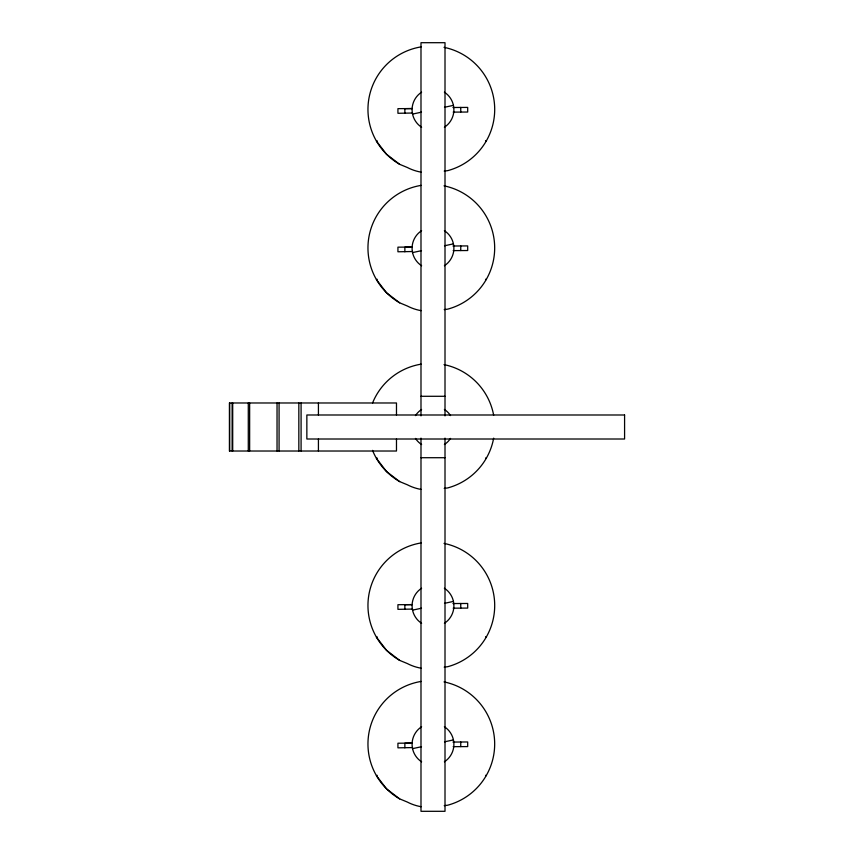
<?xml version="1.0" encoding="UTF-8"?>
<svg xmlns="http://www.w3.org/2000/svg" width="854" height="854" viewBox="0 0 854 854"><rect width="100%" height="100%" fill="white"/><g stroke="black" fill="none" stroke-linecap="round" stroke-linejoin="round"><path stroke-width="1.28" d="M377.116 140.729L376.443 141.113L386.52 154.243L399.64 164.31L407.283 167.469A47.578 47.578 0 0 0 421.118 172.145M377.116 279.226L376.443 279.61L386.52 292.741L399.64 302.807L407.283 305.978A47.578 47.578 0 0 0 421.118 310.653M377.116 458.011L376.443 458.395L386.52 471.515L399.64 481.592L407.283 484.752A47.578 47.578 0 0 0 421.118 489.427M377.116 636.785L376.443 637.169L386.52 650.3L399.64 660.366L407.283 663.526A47.578 47.578 0 0 0 421.118 668.202M377.116 775.283L376.443 775.667L386.52 788.797L399.64 798.864L407.283 802.034A47.578 47.578 0 0 0 421.118 806.71M412.546 114.084L421.492 112.173M444.496 107.273L453.442 105.362M412.546 252.581L421.492 250.67M444.496 245.771L453.442 243.86M412.546 610.14L421.492 608.229M444.496 603.33L453.442 601.419M412.546 748.638L421.492 746.727M444.496 741.827L453.442 739.916M444.219 171.099L447.731 170.64A63.377 63.377 0 0 0 444.027 47.333M444.219 309.607L447.731 309.137A63.377 63.377 0 0 0 444.027 185.841M444.219 488.381L447.731 487.922A63.377 63.377 0 0 0 493.665 438.145M444.219 667.155L447.731 666.696A63.377 63.377 0 0 0 444.027 543.39M444.219 805.664L447.731 805.194A63.377 63.377 0 0 0 444.027 681.898M412.108 108.565L397.932 108.65L397.932 113.283L412.546 113.027M412.108 247.062L397.932 247.158L397.932 251.781L412.546 251.524M404.871 609.34L404.871 604.707L412.108 604.6L397.932 604.707L397.932 609.34L412.546 609.083M404.871 747.837L404.871 743.215L412.108 743.108L397.932 743.215L397.932 747.837L412.546 747.581M412.108 108.543L404.871 108.65L404.871 113.283M412.108 247.052L404.871 247.158L404.871 251.781M452.951 107.497L467.693 107.412L467.693 112.034L453.164 112.12M452.951 246.005L467.693 245.909L467.693 250.532L453.164 250.617M452.951 603.554L467.693 603.468L467.693 608.091L453.164 608.176M452.951 742.062L467.693 741.966L467.693 746.588L453.164 746.674M420.99 396.288L445.009 396.288M420.99 457.712L445.009 457.712M485.552 140.729L486.214 141.113M485.552 279.226L486.214 279.61M485.552 458.011L486.214 458.395M485.552 636.785L486.214 637.169M485.552 775.283L486.214 775.667M460.754 107.412L460.754 112.034M460.754 245.909L460.754 250.532M460.754 603.468L460.754 608.091M460.754 741.966L460.754 746.588M445.009 415.887L445.009 42.7L420.99 42.7L420.99 415.887M445.009 438.113L445.009 811.3L420.99 811.3L420.99 438.113M396.48 414.991L396.48 402.981L229.416 402.981L229.416 451.019L396.48 451.019L396.48 439.009M318.425 402.981L318.425 414.991M318.425 439.009L318.425 451.019M301.088 402.981L301.088 451.019M298.836 402.981L298.836 451.019M279.077 402.981L279.077 451.019M277.038 402.981L277.038 451.019M249.646 402.981L249.646 451.019M248.29 402.981L248.29 451.019M232.704 402.981L232.704 451.019M232.128 402.981L232.128 451.019M229.662 402.981L229.662 451.019M399.64 660.366A63.377 63.377 0 0 1 421.15 542.93M444.368 588.235A20.912 20.912 0 0 1 444.39 623.313M421.62 623.324A20.912 20.912 0 0 1 421.598 588.246M399.64 302.807A63.377 63.377 0 0 1 421.15 185.371M444.368 230.676A20.912 20.912 0 0 1 444.39 265.754M421.62 265.765A20.912 20.912 0 0 1 421.598 230.687M399.64 164.31A63.377 63.377 0 0 1 421.15 46.874M444.368 92.179A20.912 20.912 0 0 1 444.39 127.257M421.62 127.267A20.912 20.912 0 0 1 421.598 92.189M399.64 798.864A63.377 63.377 0 0 1 421.15 681.428M444.368 726.733A20.912 20.912 0 0 1 444.39 761.811M421.62 761.821A20.912 20.912 0 0 1 421.598 726.743M399.64 481.592A63.377 63.377 0 0 1 372.536 450.368M372.536 403.045A63.377 63.377 0 0 1 421.15 364.156M444.027 364.615A63.377 63.377 0 0 1 493.665 415.268M450.538 438.38A20.912 20.912 0 0 1 444.39 444.528M421.62 444.55A20.912 20.912 0 0 1 415.46 438.401M415.45 415.62A20.912 20.912 0 0 1 421.598 409.472M444.368 409.45A20.912 20.912 0 0 1 450.528 415.599M624.584 414.991L306.853 414.991L306.853 439.009L624.584 439.009L624.584 414.991"/></g></svg>
